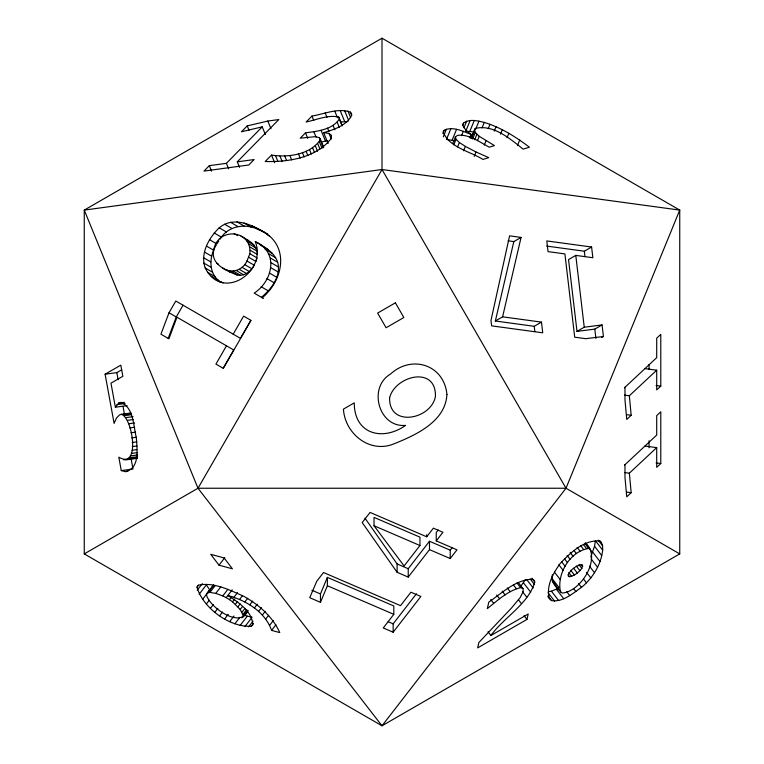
<?xml version="1.0" encoding="UTF-8"?>
<svg xmlns="http://www.w3.org/2000/svg" width="764" height="764" viewBox="0 0 764 764"><rect width="100%" height="100%" fill="white"/><g stroke="black" fill="none" stroke-linecap="round" stroke-linejoin="round"><path stroke-width="1.15" d="M323.63 132.659C333.973 129.574 346.369 125.716 351.631 115.431L351.555 113.559L350.304 112.088C337.822 107.695 324.347 114.065 311.96 116.052L306.116 122.001C316.726 119.814 327.823 114.6 338.758 117.045L339.359 119.031C332.053 129.928 317.385 131.179 305.485 132.86L300.281 138.169L315.456 136.632L319.352 137.682L320.164 140.06C309.678 154.758 288.295 157.661 271.526 155.073L265.213 161.5C288.391 162.13 315.981 157.967 331.184 138.561L331.519 135.419L328.988 133.423L323.63 132.659L328.109 143.613M263.446 298.466L254.183 293.118C272.891 281.037 279.089 252.005 255.3 241.682C267.324 271.869 222.238 302.076 205.201 267.992C200.006 253.371 208.887 237.805 219.211 227.815C233.889 215.41 253.581 225.428 267.352 234.137L251.738 225.705M261.431 297.301C271.43 289.04 281.41 276.024 277.695 262.262C274.228 252.034 264.124 246.638 255.3 241.682M127.846 471.312L125.506 471.627L121.266 470.595L118.802 457.149C140.719 470.357 132.783 417.43 121.256 414.308L119.547 414.89L116.491 417.994L114.103 423.399L105.107 374.217L120.807 365.144L122.851 376.299L110.971 383.156L115.374 407.222L127.091 405.627M490.918 635.514C503.61 617.618 528.583 603.999 534.771 582.006L534.007 580.21L532.269 579.217C515.423 579.752 502.005 593.093 488.826 602.08L487.317 608.602C497.545 600.533 507.649 590.773 520.647 587.64L523.015 588.614L523.187 591.603L520.141 597.639L511.336 608.192L478.904 642.457L477.643 647.891L526.959 619.413L528.22 613.979L490.918 635.514L488.024 631.771M249.828 253.734C252.397 229.181 216.642 226.621 213.614 250.878C210.845 264.525 226.994 270.991 237.146 274.983C244.442 276.635 250.984 271.325 254.221 265.203L246.973 261.021L249.828 253.734L257.076 257.917L256.016 261.498L248.768 257.315M470.901 138.265L475.284 128.447C493.152 124.035 509.98 138.704 523.139 149.142L529.414 147.204C515.7 136.832 500.85 127.426 484.271 122.421C477.586 120.836 469.449 118.573 463.433 123.138L463.127 126.06L465.687 129.861L471.063 134.454L469.726 137.74M585.3 542.803C602.357 557.309 581.308 591.556 562.209 593.065C557.348 588.662 550.147 582.397 552.362 574.862M560.575 592.176C556.288 574.518 569.858 551.14 588.729 548.456L590.371 549.354M221.312 282.365C208.085 274.734 208.782 256.456 216.327 244.996M590.763 556.985L594.516 546.241L595.433 540.731L602.681 550.09C601.029 564.768 592.73 578.061 581.48 587.382C572.733 593.38 562.877 602.433 551.532 600.609L547.989 596.904M495.349 321.004L513.819 241.596L521.067 237.413L502.597 316.821L495.349 321.004L534.227 326.304L541.475 322.121L542.736 332.817L491.624 325.856L490.985 320.441L509.588 235.847L521.067 237.413M250.859 320.307L240.44 338.356L175.796 301.026L169.006 312.791L160.927 334.202L168.911 338.805L176.971 317.232L233.727 349.998L223.174 368.277M168.175 338.385L176.255 316.974L183.045 305.208M213.366 585.033L206.375 594.707C209.517 607.332 240.488 629.345 248.042 610.627M242.971 617.169L247.765 610.379M442.862 133.528L444.209 130.243C452.966 126.06 462.812 131.293 471.063 134.454M443.311 136.823L446.443 129.154M446.424 139.554L450.903 128.6M447.561 139.697L452.097 140.27L456.576 129.326M452.727 143.479L455.411 136.909L457.598 135.352C469.316 134.034 479.439 142.037 489.266 147.194L494.451 145.59L479.229 136.307L475.313 132.468L474.482 129.498M453.797 144.807L456.041 139.334L455.411 136.909M462.535 125.334L463.433 123.138M463.949 127.779L466.632 121.209M461.551 135.667L463.347 131.284M457.598 146.917L459.384 142.534L456.041 139.334M465.668 131.484L470.147 120.54M466.699 131.484L469.784 131.465L474.263 120.511M463.576 150.785L465.371 146.401L459.384 142.534M471.254 138.303L475.284 128.447M471.35 138.504L474.492 130.845M475.829 128.81L478.971 121.142M472.629 139.038L475.313 132.468M474.664 139.783L476.908 134.311M482.036 127.894L484.271 122.421M477.443 140.681L479.229 136.307M474.224 156.362L476.02 151.979L465.371 146.401M488.225 128.686L490.01 124.303M484.261 145.141L486.057 140.757M494.232 131.131L496.017 126.748M500.506 134.13L502.292 129.746M507.048 137.692L508.834 133.308M517.448 145.561L519.682 140.079M84.26 553.9L197.991 488.244L566.009 488.244L679.74 210.1L382 38.2L84.26 210.1L84.26 553.9L382 725.8L679.74 553.9L679.74 210.1L382 169.522L84.26 210.1L197.991 488.244L382 725.8L566.009 488.244L382 169.522L382 38.2M320.46 602.318L320.46 593.953L327.393 577.383L393.813 605.967L393.813 614.332L383.261 627.96L393.154 632.22L420.849 596.464L410.946 592.205L400.527 605.661L323.516 572.513L316.735 581.28L309.745 597.715L320.46 602.318L327.393 585.749L327.393 577.383M581.843 568.387L582.607 565.102L581.299 564.644C575.769 565.694 570.622 569.715 568.244 574.805L568.368 576.209L569.572 576.705C574.585 575.846 578.759 572.265 581.843 568.387L578.95 564.653M226.478 345.815L215.925 364.094L223.298 368.343L250.993 320.383L243.62 316.124L233.201 334.174M197.991 488.244L382 169.522M115.374 407.222L118.611 403.106L120.998 402.351C133.805 407.766 133.413 426.092 136.326 437.81C137.033 448.974 140.06 468.284 125.506 471.627M520.857 586.179L525.489 579.513M196.978 587.153L198.306 585.157C213.729 581.92 229.506 590.009 243.372 596.111C258.557 604.458 272.605 616.51 279.777 632.611L271.583 630.376C265.003 611.649 246.132 600.485 227.844 595.471C238.206 602.156 252.454 611.439 252.788 624.923L251.261 626.279C229.353 627.397 202.957 607.982 196.978 587.153L198.43 585.291M222.716 267.963C231.196 274.219 242.857 270.265 246.973 261.021M218.819 241.042L216.861 243.945L209.613 239.753M220.127 239.103C227.997 225.647 245.807 222.907 258.977 229.888M444.209 130.243L443.139 131.761C448.869 147.433 470.061 151.301 482.934 159.447L488.731 157.642L476.02 151.979M197.246 590.19L202.317 583.648M218.991 565.169L232.409 568.827L224.148 557.949L210.721 554.292L218.991 565.169L224.788 557.682M199.108 594.258L206.356 584.899L209.813 589.999L202.575 599.358M207.827 592.835L213.624 585.348M206.843 593.456L213.834 585.195M208.037 592.683L209.909 592.406L214.99 585.854M206.366 603.971L209.269 600.237M209.909 592.406L215.744 593.37L220.815 586.819M210.482 608.249L213.385 604.505M215.744 593.37L222.782 595.92L227.853 589.369M214.913 612.184L217.816 608.44M222.782 595.92L226.173 597.629L232.189 589.865M226.173 597.629L229.467 599.625L231.635 596.818M219.669 615.774L222.563 612.031M233.851 597.324L237.48 592.644M243.42 615.994L240.202 609.491L232.571 601.851L234.749 599.043M235.398 604.238L237.575 601.43M239.514 599.501L242.417 595.758M224.626 618.945L228.245 614.266M237.938 606.788L240.116 603.98M244.833 602.003L247.727 598.26M229.677 621.629L234.023 616.013M240.202 609.491L242.369 606.683M242.035 612.155L244.929 608.411M234.834 623.816L239.906 617.264M249.799 604.84L252.703 601.096M243.105 614.323L246.724 609.643M241.758 617.856L246.839 611.305M240.087 625.506L247.335 616.156L252.158 617.216M254.393 607.972L257.287 604.229M244.91 626.566L251.432 618.152M258.566 611.401L261.46 607.657M248.634 626.824L252.979 621.208M251.261 626.279L253.438 623.472M262.329 615.115L265.232 611.372M265.681 619.117L268.584 615.373M269.682 625.267L273.302 620.588M271.583 630.376L275.938 624.761M419.952 545.515L404.118 565.952L374.026 525.756L374.026 517.39L419.952 537.149L419.952 545.515L374.026 525.756M429.492 549.631L408.224 577.087L397.108 572.303L362.203 522.576L370.062 512.424L426.704 536.796L433.389 528.163L442.939 532.269L436.254 540.902L456.977 549.822L450.216 558.541L429.492 549.631L429.492 541.256L450.216 550.175L450.216 558.541M408.224 577.087L408.224 568.722L429.492 541.256M438.259 529.949L436.254 532.537L436.254 540.902M393.154 632.22L393.154 623.844L416.476 593.743M450.216 550.175L452.24 547.559M262.253 297.779C284.313 279.366 289.957 243.983 260.104 229.945M239.514 167.326L237.27 161.844L278.812 119.547L267.82 121.046L247.23 125.898L241.453 131.78L262.214 126.853L265.356 134.512M262.214 126.853L226.392 163.334L209.326 165.654L203.988 171.088L248.797 164.986L254.126 159.552L237.27 161.844M624.455 387.778L656.706 357.647L656.706 338.185L660.784 334.374L660.784 386.116L656.706 389.917L656.706 370.206L644.988 368.611M624.656 395.131L629.345 395.771L656.706 370.206M629.345 395.771L631.169 415.291L626.757 419.417L624.981 399.973L624.981 387.291M624.455 465.2L656.706 435.069L656.706 415.606L660.784 411.796L660.784 463.528L656.706 467.339L656.706 447.628L644.988 446.023M624.656 472.553L629.345 473.193L656.706 447.628M629.345 473.193L631.169 492.713L626.757 496.829L624.981 477.395L624.981 464.713M105.107 374.217L116.835 372.612L121.743 369.786M603.417 336.513L585.692 338.681L574.709 337.182L564.902 253.915L548.046 251.614L546.785 240.918L591.594 247.03L592.854 257.726L575.779 255.396L568.531 259.579L576.992 331.395L594.803 329.112L602.051 324.929L603.417 336.513L601.602 337.554M546.613 246.065L584.345 251.213L591.594 247.03M576.992 331.395L584.24 327.212L602.051 324.929M548.38 591.689L551.417 591.202L558.455 588.27M321.434 142.066L327.718 140.547M118.611 403.106L124.475 402.303M116.882 404.643L125.086 403.526M121.256 414.308L130.634 413.028M123.071 414.413L125.411 414.088M127.76 413.773L131.274 413.286M122.899 414.565L131.112 413.448M124.494 415.664L131.532 414.709M126.031 417.602L133.06 416.638M127.464 420.324L133.328 419.522M128.763 423.762L134.626 422.96M129.928 427.926L134.617 427.286M130.959 432.806L135.648 432.166M131.752 437.887L136.441 437.247M132.21 442.49L136.899 441.85M132.315 446.625L137.004 445.985M132.077 450.292L136.766 449.652M131.494 453.415L137.358 452.613M130.587 455.936L137.625 454.972M129.345 457.846L137.558 456.729M123.539 459.823L125.888 459.498M127.779 459.145L137.157 457.875M125.716 459.899L137.434 458.304M121.266 470.595L132.984 469L131.141 458.916M340.352 122.011L347.983 121.552M469.784 131.465L474.492 132.096M508.079 240.813L513.819 241.596M502.597 316.821L541.475 322.121M656.095 385.476L660.784 386.116M626.48 414.651L631.169 415.291M656.095 462.898L660.784 463.528M626.48 492.073L631.169 492.713M452.097 140.27L454.351 140.929M244.184 615.135L247.335 616.156M245.32 239.256C251.795 241.376 257.401 247.345 257.401 254.441L250.153 250.258M364.944 518.107L397.108 563.937L408.224 568.722M327.393 585.749L393.813 614.332M388.207 621.724L393.154 623.844M311.893 590.266L320.46 593.953M553.327 582.817L554.97 583.715M267.495 234.92L269.31 235.971M244.012 223.002L251.261 227.185M236.945 221.856L244.193 226.039M230.527 222.267L237.776 226.45M224.654 224.244L231.903 228.426M260.82 245.349L268.059 249.532M265.184 249.303L272.423 253.486M241.061 236.181L248.31 240.364M234.099 233.593L237.719 235.684M246.791 240.918L254.04 245.101M268.393 253.543L275.642 257.726M248.615 243.754L255.864 247.937M219.211 227.815L226.459 231.998M270.446 258.079L277.695 262.262M249.742 246.896L256.99 251.079M271.344 262.873L278.583 267.056M214.197 232.991L221.445 237.174M271.058 267.887L278.297 272.07M269.596 273.13L276.835 277.313M244.604 264.564L251.853 268.747M266.951 278.612L274.2 282.795M206.452 246.056L213.7 250.248M242.045 267.343L249.293 271.526M239.294 269.358L246.543 273.541M204.437 252.044L211.676 256.226M236.353 270.599L243.592 274.782M261.135 286.739L268.384 290.922M233.211 271.086L240.459 275.269M216.699 263.169L218.504 264.22M229.897 270.8L237.146 274.983M203.558 257.716L210.797 261.899M203.816 263.074L211.065 267.257M205.201 267.992L212.449 272.175M207.684 272.376L214.923 276.558M211.256 276.205L218.504 280.388M221.178 281.954L222.992 282.995M215.935 279.5L220.471 282.117M566.009 488.244L679.74 553.9M169.006 312.791L176.255 316.974M229.467 599.625L232.571 601.851M227.376 270.093L229.954 272.146M602.681 550.09L602.586 545.811L601.497 542.755L599.396 540.931C583.706 539.919 570.231 552.907 560.107 563.612C553.04 573.411 545.725 586.446 549.44 598.775M600.046 540.883L601.497 542.755M598.241 540.196L602.586 545.811M594.516 546.241L601.765 555.6M592.769 552.219L600.017 561.578M585.596 543.662L591.393 551.14M585.109 543.777L588.729 548.456M583.553 544.713L586.456 548.456M591.088 558.866L597.61 567.289M580.65 545.601L583.543 549.345M577.106 547.387L580 551.13M589.474 566.191L594.545 572.733M574.165 550.701L576.342 553.508M581.318 564.558L582.77 566.43M586.466 572.312L590.82 577.928M570.125 552.467L573.029 556.211M576.295 566.029L579.914 570.708M567.155 555.495L570.059 559.238M583.553 579.074L586.456 582.817M573.688 568.34L577.317 573.019M564.529 558.856L567.432 562.6M570.756 570.307L574.375 574.977M561.511 561.626L565.14 566.305M578.587 583.639L581.48 587.382M568.76 572.551L571.653 576.295M568.13 574.834L569.572 576.705M558.828 564.749L563.173 570.364M573.726 588.815L575.903 591.622M554.425 572.102L560.222 579.58M566.812 591.794L569.705 595.538M551.914 578.329L559.162 587.688M552.315 581.032L559.554 590.381M556.45 589.321L563.698 598.67M551.417 591.202L558.665 600.561M548.084 592.788L554.607 601.201M547.903 595.93L551.532 600.609M531.868 578.262L534.771 582.006M530.206 579.007L534.561 584.622M526.721 579.618L533.243 588.041M523.464 582.808L530.713 592.157M518.67 582.999L523.015 588.614M517.027 582.961L520.647 587.64M522.442 591.613L526.788 597.219M513.408 584.938L516.302 588.672M518.384 599.73L521.287 603.474M507.315 587.955L510.218 591.699M524.066 615.669L526.959 619.413M502.187 591.145L505.08 594.889M496.686 595.013L499.58 598.747M490.774 599.568L493.678 603.312M350.304 112.088L351.65 115.374M347.964 111.076L350.657 117.656M344.602 110.589L348.632 120.445M340.209 110.618L344.688 121.571M338.758 117.045L342.339 125.802M339.359 119.031L342.052 125.602M334.794 111.172L337.478 117.742M337.153 122.144L339.397 127.626M333.047 125.392L334.842 129.775M325.187 112.919L326.973 117.303M327.575 128.161L328.921 131.446M328.988 133.423L331.232 138.905M321.071 130.31L325.55 141.264M311.96 116.052L313.746 120.435M320.164 138.723L323.745 147.49M319.352 137.682L323.296 147.729M319.342 141.703L322.036 148.273M313.861 131.723L316.105 137.195M317.709 143.632L319.954 149.104M315.322 145.79L317.566 151.272M312.591 147.777L314.386 152.151M305.485 132.86L307.73 138.332M309.516 149.572L311.301 153.956M306.087 151.196L307.882 155.579M302.382 152.609L304.167 156.992M298.438 153.793L300.233 158.177M289.871 155.484L291.657 159.867M284.733 155.999L286.519 160.383M267.82 121.046L270.962 128.715M279.977 156.114L282.212 161.586M275.575 155.799L277.819 161.28M271.526 155.073L274.658 162.742M247.23 125.898L249.016 130.281M226.392 163.334L228.637 168.806M209.326 165.654L211.561 171.136M116.835 372.612L118.114 379.641M123.042 406.572L124.542 414.776M594.803 329.112L595.901 338.376M584.345 251.213L584.976 256.561M575.779 255.396L584.24 327.212M534.227 326.304L534.857 331.652M649.066 364.523L649.066 369.232M649.066 440.771L649.066 447.828M426.704 534.704L426.704 536.796M397.108 563.937L397.108 572.303M389.63 397.662C388.589 427.878 431.03 419.646 435.423 396.564C436.454 365.297 395.236 375.64 389.63 397.662M446.921 394.482C445.546 421.738 415.339 435.327 393.269 444.113C369.318 453.501 344.879 433.408 343.428 409.122L354.257 402.867C354.209 434.363 382.802 441.516 405.598 425.386C378.696 427.916 367.694 387.396 390.452 374.093C411.767 354.439 444.171 364.705 446.921 394.482M395.38 302.831L377.626 313.087L386.097 327.756L403.85 317.499L395.38 302.831"/></g></svg>
